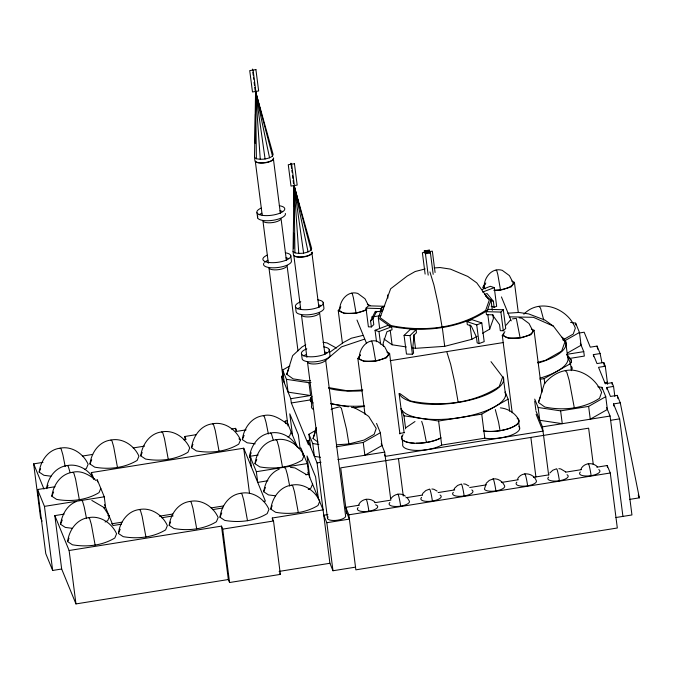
<?xml version="1.0" encoding="UTF-8"?>
<svg xmlns="http://www.w3.org/2000/svg" width="673" height="673" viewBox="0 0 673 673"><rect width="100%" height="100%" fill="white"/><g stroke="black" fill="none" stroke-linecap="round" stroke-linejoin="round"><path stroke-width="1.01" d="M255.21 143.231L255.404 114.242M255.488 101.816L255.563 91.461L255.976 92.487L253.241 71.136L252.409 69.083M293.664 248.741L293.764 233.211M293.95 206.291L294.093 185.58L294.513 186.606L291.771 165.255L290.938 163.203L291.586 168.292M254.512 157.398L255.563 91.461L273.12 154.42L272.506 156.161C267.829 159.257 261.797 159.854 256.388 158.744L254.512 157.398L254.958 160.897A9.456 3.239 -7.3 0 0 265.532 162.496A9.456 3.239 -7.3 0 0 273.575 157.919M293.041 251.517L294.093 185.58L311.649 248.539L311.035 250.28C306.358 253.376 300.335 253.973 294.917 252.863L293.041 251.517L293.487 255.017A9.456 3.239 -7.3 0 0 304.061 256.615A9.456 3.239 -7.3 0 0 312.104 252.039M366.457 309.328A14.865 5.081 -7.3 0 1 356.025 312.844A14.621 4.997 -7.3 0 1 339.621 310.362C339.512 300.755 347.369 290.315 357.792 293.428L364.976 298.728L368.602 305.685M359.231 358.263C359.13 348.656 366.978 338.216 377.402 341.329L384.586 346.629L388.212 353.594A14.865 5.081 -7.3 0 1 375.635 360.745A14.621 4.997 -7.3 0 1 359.231 358.263A14.865 5.081 -7.3 0 1 360.206 355.537M485.048 288.414A14.621 4.997 -7.3 0 1 484.064 287.253C483.954 277.638 491.803 267.206 502.226 270.319L509.419 275.619L513.036 282.576A14.865 5.081 -7.3 0 1 500.468 289.735A14.621 4.997 -7.3 0 1 493.831 290.273M310.371 380.582L306.274 380.859L293.142 378.882L286.774 374.323L292.646 355.655L302.076 346.923L305.727 344.845M317.841 441.959L313.063 438.535L316.344 427.666M538.45 402.479L544.331 383.812C551.338 375.172 561.391 369.401 572.74 370.175C585.518 371.563 596.598 380.691 601.62 392.367L599.534 398.281C583.659 408.789 563.192 410.824 544.827 407.039L538.45 402.479L540.537 396.557M51.013 476.198L43.972 475.306L39.169 472.126C40.59 460.828 48.195 449.614 60.133 448.176C71.834 445.736 83.561 453.795 88.129 464.286L86.363 468.517L84.621 469.443M46.58 488.539C47.96 477.519 55.75 466.961 67.241 465.548C77.774 463.386 89.088 469.729 93.665 479.184M100.79 488.388L99.032 492.611C86.497 500.232 70.909 501.915 56.633 499.4L51.838 496.22C53.26 484.93 60.856 473.708 72.793 472.269C81.122 470.124 88.5 474.717 95.019 479.319M72.348 528.313L65.306 527.413L60.503 524.233C62.109 514.71 66.711 505.49 76.066 501.637M89.963 464C91.385 452.702 98.99 441.48 110.927 440.049C122.629 437.61 134.356 445.669 138.924 456.159L137.157 460.391C124.623 468.004 109.043 469.687 94.758 467.171L89.963 464L91.73 459.768M67.62 541.605C69.041 530.316 76.638 519.093 88.575 517.663C100.277 515.215 112.004 523.274 116.572 533.773L114.814 538.005C102.271 545.618 86.691 547.3 72.415 544.785L67.62 541.605L69.025 538.223M140.758 455.865C142.18 444.575 149.776 433.353 161.713 431.923C173.415 429.483 185.142 437.543 189.71 448.033L187.952 452.264C175.409 459.878 159.829 461.56 145.553 459.045L140.758 455.865L142.171 452.483M118.414 533.479C119.828 522.189 127.433 510.967 139.37 509.537C151.072 507.089 162.799 515.148 167.367 525.647L165.6 529.878C153.065 537.491 137.485 539.174 123.209 536.659L118.414 533.479L120.173 529.256M191.553 447.738C192.974 436.449 200.571 425.227 212.508 423.797C224.21 421.348 235.937 429.408 240.505 439.906L238.738 444.138C226.204 451.751 210.624 453.434 196.348 450.918L191.553 447.738L192.958 444.357M169.201 525.352C170.622 514.063 178.227 502.84 190.165 501.41C201.866 498.962 213.593 507.021 218.161 517.52L216.395 521.752C203.86 529.365 188.28 531.047 173.996 528.532L169.201 525.352L170.614 521.97M255.193 443.818L247.134 442.792L242.339 439.612C243.761 428.322 251.366 417.1 263.303 415.67C271.623 413.525 279.001 418.118 285.529 422.711M219.995 517.226C221.417 505.936 229.013 494.714 240.959 493.284C252.653 490.836 264.38 498.895 268.948 509.394L267.189 513.625C254.655 521.239 239.066 522.921 224.79 520.406L219.995 517.226L221.762 512.994M251.054 458.044L249.456 456.984C250.878 445.694 258.474 434.472 270.411 433.042C280.935 430.871 292.259 437.223 296.835 446.679M255.008 463.714C256.43 452.416 264.026 441.202 275.964 439.763C287.665 437.324 299.392 445.383 303.96 455.873L302.202 460.105C289.659 467.718 274.079 469.401 259.803 466.894L255.008 463.714L256.766 459.482M275.518 495.799L268.468 494.907L263.673 491.727C265.28 482.205 269.881 472.984 279.236 469.131M270.79 509.099C272.212 497.81 279.808 486.587 291.746 485.149C303.447 482.709 315.174 490.768 319.742 501.267L317.976 505.499C305.441 513.112 289.861 514.795 275.585 512.279L270.79 509.099L272.195 505.717M286.774 374.323L288.86 368.409M313.063 438.535L315.149 432.621M379.648 328.348L378.319 317.967L382.045 307.418L384.712 305.895M358.776 505.044L359.315 503.497C362.999 498.18 370.84 497.827 375.256 502.403M422.265 494.882L422.812 493.343L425.824 490.541L429.509 489.136A10.423 0.892 80.9 0 1 432.403 501.049M485.326 295.868L491.012 299.939L487.286 310.489C459.062 329.232 422.366 332.849 389.692 326.102L378.319 317.967M482.549 333.228L489.683 329.173L493.41 318.623L492.872 314.468M454.006 489.801L454.553 488.262L457.573 485.46L461.249 484.064A10.423 0.892 80.9 0 1 464.151 495.967M507.745 313.214L518.908 312.449L528.675 313.921L544.937 320.087L553.408 326.153L565.068 341.463L561.661 351.104L545.374 360.366L537.441 362.419M517.503 479.647L518.042 478.099C522.652 471.125 533.739 473.245 536.373 480.842A10.272 3.516 -7.3 0 1 524.982 486.108A10.272 3.516 -7.3 0 1 516.83 482.179M580.992 469.485L581.531 467.945C585.216 462.62 593.056 462.267 597.473 466.843M310.362 400.216L311.927 396.355M39.169 472.126L40.582 468.736M46.639 488.648L48.044 485.267M51.838 496.22L53.596 491.988M60.503 524.233L62.269 520.01M91.839 500.434L103.692 507.341L109.463 516.401L107.697 520.633L105.081 522.012M242.339 439.612L244.106 435.389M249.456 456.984L251.214 452.761M263.673 491.727L265.44 487.496M291.3 431.78L289.533 436.011L287.792 436.928M312.634 483.895L310.867 488.127L308.251 489.507M383.257 306.249L368.434 305.82L366.003 308.15L368.4 326.834L371.361 326.927L370.587 320.912L375.282 311.422L381.212 311.591L380.825 308.587L383.257 306.249L383.509 308.259M370.587 320.912L373.019 318.573L376.434 311.675M342.473 343.617L338.233 310.564L340.841 306.846M364.993 414.248L357.843 358.465L360.45 354.747M386.941 352.114L389.591 353.384L386.462 357.851L375.871 361.191L364.017 361.443L357.843 358.465M485.805 282.988L482.676 287.455L485.326 288.725M511.774 281.095L514.424 282.374L511.295 286.841L500.704 290.181L494.773 290.307M512.212 412.827L502.285 335.356L504.893 331.638M531.384 328.996L534.034 330.275L530.904 334.742L520.313 338.082L508.46 338.334L502.285 335.356M506.197 325.109L510.378 320.062M433.176 274.323L430.434 252.972L429.265 250.112L425.454 253.771L428.188 275.122M381.818 311.01L383.03 309.841M371.361 326.927L373.793 324.588L373.019 318.573M404.078 335.39L410.151 329.56L416.082 329.728L416.469 332.74L414.038 335.07L412.852 347.066L413.617 353.081L412.406 354.242L406.475 354.074L404.078 335.39L410.008 335.558L416.082 329.728M486.074 311.658L488.505 309.328L503.328 309.757L505.717 328.441L503.295 330.771L500.325 330.687L499.559 324.672L492.392 314.838L486.461 314.661L486.074 311.658L500.897 312.087L503.328 309.757M523.838 314.215C539.611 297.567 567.978 308.284 575.331 328.146L573.236 334.06L563.251 339.747M391.063 498.415C394.252 493.965 400.999 492.485 405.339 496.136M549.791 473.018L552.802 470.225L556.487 468.82A10.423 0.892 80.9 0 1 559.389 480.724M325.311 360.703L341.581 346.831L364.64 339.108M405.962 427.649L414.989 421.534M329.703 352.29L343.558 342.406L351.331 338.225L362.814 335.423M284.284 382.844L282.643 370.032L289.853 365.927M331.108 409.588L332.925 408.545L339.873 406.753L341.413 408.292L346.486 429.122L348.934 443.961L364.152 440.033L374.138 434.346L376.224 428.432L368.745 416.461L363.546 412.742L353.342 407.148M412.456 347.865L415.51 348.328L444.71 346.326L471.857 339.31L477.207 336.273M310.573 447.065L308.932 434.253L316.142 430.148M336.264 446.771L363.235 442.455L380.354 432.722L376.552 423.435M565.042 340.639L579.453 332.437L575.651 323.149L570.536 322.375M567.583 352.938L581.093 345.249L579.453 332.437M403.977 415.796L438.611 421.029L481.733 414.131L508.09 399.139L505.162 391.989A52.915 18.095 -7.3 0 1 460.172 417.58A52.915 18.095 -7.3 0 1 401.049 408.646L403.977 415.796L405.642 428.827M540.04 379.278L544.154 378.621L570.511 363.63L566.851 354.696M534.707 399.114L538.131 407.476L560.617 410.875L588.631 406.391L605.742 396.658L601.94 387.37L597.851 386.748M376.527 341.699L375.063 330.283L387.732 325.446L391.652 326.767L392.039 329.77L386.967 331.705L383.139 343.297L383.526 346.309M481.574 289.659L490.348 286.311L494.268 287.632L496.657 306.316L494.125 307.283L491.189 306.291M375.063 330.283L378.983 331.596L391.652 326.767M482.575 292.09L494.268 287.632M484.518 294.505L487.05 293.537L493.359 301.26L494.125 307.283M466.927 321.593L472 319.667L481.801 322.956L484.19 341.64L479.126 343.567L477.165 342.91L476.391 336.895L471.235 325.917L467.314 324.605L466.927 321.593L476.736 324.882L481.801 322.956M366.852 309.95L356.261 313.29L344.408 313.542L338.233 310.564M425.151 268.948L415.14 271.53L407.258 276.014L390.651 288.776L380.06 317.69L391.089 325.572C422.837 332.126 458.212 328.601 485.654 310.438L489.263 300.217L476.762 282.862L467.769 276.435L450.43 269.107L440.066 267.543L434.102 267.955M512.481 318.867L516.309 318.379L520.078 337.636A14.621 4.997 -7.3 0 1 503.673 335.154A14.865 5.081 -7.3 0 1 503.892 333.354M399.686 393.444L410.084 400.881C440.016 407.056 473.371 403.733 499.248 386.613L502.647 376.973L490.996 361.662M492.998 478.983L489.313 480.387L486.301 483.18L484.417 489.153A10.272 3.516 -7.3 0 0 495.9 490.886A10.272 3.516 -7.3 0 0 504.632 485.914C502.756 481.515 497.927 478.007 492.998 478.983A10.423 0.892 80.9 0 1 495.9 490.886M429.265 250.112L424.284 250.911L424.545 252.939M375.669 311.944L379.791 311.279M287.96 425.933L281.6 376.274L283.577 375.955M390.121 360.669L503.606 342.507M579.159 333.017L584.164 332.218L590.288 347.167L597.052 346.09L600.106 353.561L601.956 362.755M282.643 370.032L286.446 379.32L308.941 382.718L311.019 382.39M566.927 354.343L583.76 351.643L584.332 356.084L569.989 358.381M281.6 376.274L290.778 398.702L310.581 395.531L308.941 382.718M290.778 398.702L291.325 402.967L310.791 399.855M593.611 356.707L593.35 354.646L600.106 353.561M607.61 384.3L605.296 366.238L603.765 362.503L597.01 363.58L593.35 354.646M605.296 366.238L598.533 367.323L605.271 383.761L612.026 382.685L613.557 386.42L614.844 396.414M185.201 439.578L184.806 436.491L196.205 434.665M231.445 429.029L235.592 428.365L236.82 431.359L246.15 429.862M285.503 423.157L285.234 421.113L287.287 420.785M42.079 521.146L40.489 517.268L33.65 463.865L42.979 462.368M82.367 456.067L92.731 454.41M133.161 447.94L144.56 446.115M183.956 439.814L186.026 439.486L184.806 436.491M285.537 423.561L287.615 423.233L297.567 447.553M604.447 382.693L607.349 382.23M607.054 389.499L606.802 387.505L613.557 386.42M91.604 474.633L91.335 472.581L243.719 448.201L265.398 501.158L263.32 501.486M291.325 402.967L308.436 444.769L307.889 440.495L309.866 440.176M629.692 499.383L639.35 497.843L620.279 402.833L617.217 395.362L610.461 396.439L606.802 387.505M307.788 472.522L323.082 509.873L272.287 518L273.516 520.995L280.355 574.397L229.56 582.524L228.34 579.529L75.965 603.917L61.672 569.013L52.662 570.46L45.764 553.61L37.553 489.532L55.085 486.722M95.297 480.295L97.358 479.958L104.256 496.809L105.627 507.484L103.549 507.812M251.399 466.969L250.028 456.294L258.18 454.99M298.938 448.462L300.982 448.142L307.292 463.562L308.537 473.262M399.442 433.454L404.599 432.63M613.784 405.979L613.515 403.918L620.279 402.833M250.028 456.294L256.346 471.714L307.292 463.562M37.553 489.532L44.452 506.374L104.256 496.809M307.889 440.495L317.067 462.923L321.029 462.284M337.905 459.583L384.687 452.105L390.836 500.14L374.811 502.706M535.969 411.001L542.455 426.859L610.075 416.04L622.929 516.393M402.656 435.381A21.915 7.496 -7.3 0 0 401.865 436.735L402.791 443.961A21.915 7.496 -7.3 0 0 416.124 450.397A21.915 7.496 -7.3 0 0 441.69 445.089L484.821 438.19A21.915 7.496 -7.3 0 0 510.176 435.574A21.915 7.496 -7.3 0 0 518.984 426.329M610.621 420.305L619.64 418.867L631.947 514.954L615.921 517.52M267.904 480.758L257.709 482.39L256.346 471.714M305.601 474.726L308.663 474.238M61.672 569.013L54.833 515.611L64.162 514.113M111.651 523.83L122.023 522.172M159.341 516.199L172.81 514.046M211.162 507.905L223.604 505.919M121.308 524.208L113.014 525.537L104.475 504.674M161.739 517.739L173.138 515.922M212.525 509.612L222.898 507.955M54.833 515.611L69.117 550.506L221.501 526.126L222.721 529.121L229.56 582.524M359.247 505.196L345.762 507.358L348.824 514.828L355.866 569.838L617.318 528.002L610.276 472.993L607.214 465.523L596.842 467.18M405.937 497.726L422.535 495.067M438.098 492.577L454.696 489.927M469.729 487.521L486.276 484.871M501.385 482.457L518.336 479.74M533.546 477.308L549.109 474.818M565.715 472.16L581.396 469.653M222.721 529.121L273.516 520.995M327.869 514.576L323.772 515.232L326.826 522.711L332.984 570.754L355.521 567.146M348.824 514.828L610.276 472.993M326.826 522.711L349.371 519.102L346.309 511.631M279.127 571.402L329.921 563.276L332.984 570.754M371.504 317.025L380.842 315.62M364.69 406.299L354.377 407.821L351.407 407.316M336.66 444.803L348.934 443.961M362.806 389.953L347.495 390.811L328.66 387.598M509.377 316.84L533.42 317.311L553.408 326.153M366.003 308.15L380.825 308.587M290.408 467.34L295.001 467.92L306.854 474.827M519.093 317.799L521.836 318.22L529.028 323.52L532.646 330.477A14.865 5.081 -7.3 0 1 520.078 337.636M383.963 338.982L392.081 344.786L406.341 346.948M323.057 342.321L327.053 342.927L336.407 348.05M500.384 407.863C508.165 408.612 515.182 413.045 518.891 419.994A22.15 7.58 -7.3 0 1 507.888 428.911A22.15 7.58 -7.3 0 1 483.264 430.972M310.581 395.531L288.086 392.132L286.446 379.32M558.876 468.66L560.794 468.946L565.724 471.924M308.932 434.253L312.735 443.541L318.867 444.466M320.516 457.278L314.375 456.353L312.735 443.541M463.647 483.895L465.565 484.181L468.829 485.973M431.898 488.977L433.816 489.263L437.08 491.054M330.594 403.758L348.429 406.803M490.415 300.276L493.359 301.26M367.332 304.213L369.982 305.483M496.06 270.142L496.699 270.479L497.818 274.542L500.468 289.735M351.617 293.251L352.257 293.588L353.375 297.651L356.025 312.844M371.235 341.152L371.866 341.497L372.985 345.552L375.635 360.745M302.362 454.813L303.96 455.873M238.907 438.846L240.505 439.906M107.865 515.341L109.463 516.401M562.67 339.747L565.068 341.463M263.303 415.67L264.371 416.587L266.071 422.434L268.367 433.976M270.411 433.042L271.48 433.959L273.179 439.805M275.964 439.763L277.032 440.68L278.731 446.527L282.517 467.205M284.637 467.785L285.705 468.702L287.405 474.549L289.701 486.091M291.746 485.149L292.814 486.074L294.513 491.913L298.299 512.59M212.508 423.797L213.577 424.713L215.276 430.56L219.061 451.23M240.959 493.284L242.028 494.201L243.727 500.047L247.504 520.717M161.713 431.923L162.79 432.84L164.49 438.687L168.267 459.365M190.165 501.41L191.233 502.327L192.932 508.174L196.709 528.843M110.927 440.049L111.996 440.966L113.695 446.813L117.472 467.491M139.37 509.537L140.438 510.454L142.138 516.3L145.923 536.97M60.133 448.176L61.201 449.093L62.9 454.94L65.197 466.49M67.241 465.548L68.309 466.465L70.017 472.311M72.793 472.269L73.87 473.195L75.569 479.033L79.347 499.711M81.467 500.291L82.535 501.208L84.234 507.055L86.531 518.597M88.575 517.663L89.644 518.58L91.351 524.427L95.129 545.096M538.972 306.467L540.52 308.007L543.717 319.969M565.27 370.688L566.809 372.228L569.181 380.253L574.321 407.897M485.023 294.538L488.177 298.4M566.986 354.385L571.301 360.055A22.15 7.58 -7.3 0 1 569.863 364.135M406.997 497.322L409.394 501.158A10.272 3.516 -7.3 0 1 397.995 506.433A10.272 3.516 -7.3 0 1 389.852 502.495M613.515 403.918L619.64 418.867M580.311 343.222L583.76 351.643M606.625 407.611L610.075 416.04M638.206 495.034L639.35 497.843M501.435 296.919L511.236 320.87M536.12 414.307L543.002 431.124L385.234 456.37L384.468 454.502M356.993 320.037L366.406 343.028M381.238 443.675L384.687 452.105M285.234 421.113L286.387 423.914M279.741 572.9L280.355 574.397M91.335 472.581L94.06 479.235M33.65 463.865L43.972 489.069M495.311 409.571L498.592 422.249L500.056 430.712M446.965 352.349L450.691 364.379L454.712 382.298L458.162 402.277M421.693 421.348L423.275 426.446L426.43 442.489M429.921 271.926L433.917 284.965L438.283 304.751L442.077 327.061M294.917 252.863L294.093 185.58L311.035 250.28M256.388 158.744L255.563 91.461L272.506 156.161M294.429 193.917L294.093 185.58L298.719 203.768M255.976 101.884L255.563 91.461L259.677 107.621M260.19 109.64L260.956 112.677M298.787 253.443L294.093 185.58L308.091 251.954M260.258 159.324L255.563 91.461L269.562 157.835M617.217 395.362L617.831 398.424M597.052 346.09L597.666 349.152M294.564 189.744L294.093 185.58L295.27 191.687M256.034 95.625L255.563 91.461L256.346 95.532M294.093 185.58L303.607 253.115M255.563 91.461L265.078 158.996M612.026 382.685L612.287 384.678M603.765 362.503L604.152 365.498M605.742 396.658L607.383 409.47L590.271 419.203L588.631 406.391M601.94 387.37L602.192 389.339M607.214 465.523L607.475 467.575M575.651 323.149L575.903 325.093M593.292 464.563L588.631 428.179L340.698 467.853L346.57 513.676M570.511 363.63L571.402 370.646M565.64 341.371L567.583 356.48A52.915 18.095 -7.3 0 1 539.956 378.184M560.617 410.875L562.266 423.687L539.771 420.289L538.131 407.476M544.154 378.621L544.794 383.635M534.034 330.275L541.967 392.25M542.455 426.859L548.613 474.894M534.707 401.142L535.843 410.017M514.424 282.374L518.26 312.331M530.854 437.425L535.91 476.93M518.656 421.996L519.581 429.214M500.897 312.087L503.295 330.771M508.09 399.139L509.629 411.169M505.675 395.993L503.227 376.88A52.915 18.095 -7.3 0 1 458.237 402.471A52.915 18.095 -7.3 0 1 399.114 393.537L404.128 432.705M491.012 299.939L492.342 310.32M487.824 314.644L489.683 329.173M476.736 324.882L479.126 343.567M481.733 414.131L484.821 438.19M469.998 324.781L471.857 339.31M442.312 327.642L444.71 346.326M435.078 272.498L432.344 251.147L422.383 252.737L425.117 274.088M438.611 421.029L441.69 445.089M413.777 334.834L415.51 348.328M410.008 335.558L412.406 354.242M387.53 294.959L387.926 298.072M390.222 330.258L392.081 344.786M389.591 353.384L399.913 433.959M398.475 458.607L403.27 496.035M378.983 331.596L380.582 344.054M380.354 432.722L381.995 445.534L364.875 455.268L363.235 442.455M323.191 302.429L323.848 307.553A14.074 4.812 -7.3 0 1 311.877 314.367A14.074 4.812 -7.3 0 1 296.154 311.986L295.497 306.863M329.223 349.497L329.879 354.621A14.074 4.812 -7.3 0 1 317.908 361.435A14.074 4.812 -7.3 0 1 302.185 359.054L301.521 353.931M318.926 307.62L311.86 252.476A9.161 3.138 -7.3 0 1 304.07 256.901A9.161 3.138 -7.3 0 1 293.832 255.361L300.764 309.462M319.591 312.819L324.924 354.444M325.589 359.643L345.586 515.728A9.161 3.138 -7.3 0 1 335.415 520.431A9.161 3.138 -7.3 0 1 328.146 516.923M291.846 170.319L292.107 172.355M292.503 175.409L292.89 178.454M293.15 180.49L293.537 183.544M301.428 314.67L306.888 357.329M307.426 361.494L327.549 518.614M290.694 255.378L291.35 260.501A14.074 4.812 -7.3 0 1 276.931 267.627A14.074 4.812 -7.3 0 1 263.85 263.219M317.067 462.923L329.921 563.276M318.329 498.272L315.595 476.921L307.031 455.991L309.765 477.342M280.397 213.501L273.331 158.348A9.161 3.138 -7.3 0 1 265.541 162.782A9.161 3.138 -7.3 0 1 255.303 161.234L262.226 215.343M281.062 218.7L286.395 260.325M287.06 265.524L297.988 350.852M252.796 72.137L253.191 75.191M253.452 77.218L253.713 79.254M254.1 82.308L254.487 85.353M254.747 87.389L255.143 90.443M300.082 448.353L298.341 434.766L289.769 413.836L292.511 435.187M263.034 221.585L268.359 263.21M269.032 268.409L282.887 376.628M256.968 212.744L257.624 217.867M272.287 518L272.557 520.052M243.719 448.201L249.506 493.393M235.592 428.365L235.987 431.443M221.501 526.126L228.34 579.529M97.358 479.958L97.61 481.902M69.117 550.506L75.965 603.917M44.452 506.374L52.662 570.46M362.318 390.794A52.915 18.095 -7.3 0 1 328.727 388.271M364.253 405.903A52.915 18.095 -7.3 0 1 330.662 403.379M312.836 409.167A21.915 7.496 -7.3 0 1 311.717 405.398L310.791 398.18A21.915 7.496 -7.3 0 0 311.919 401.949M313.172 402.942A22.15 7.58 -7.3 0 1 311.38 396.935M339.621 310.362A14.865 5.081 -7.3 0 1 339.84 308.562M562.039 337.19A52.915 18.095 -7.3 0 1 538.021 363.075M571.402 366.406A21.915 7.496 -7.3 0 1 572 369.292M569.56 358.373A21.915 7.496 -7.3 0 1 570.283 363.437M598.777 469.628A10.272 3.516 -7.3 0 1 590.255 475.777A10.272 3.516 -7.3 0 1 580.319 472.017M588.236 463.739A10.423 0.892 80.9 0 1 591.13 475.651M567.036 474.709A10.272 3.516 -7.3 0 1 558.506 480.859A10.272 3.516 -7.3 0 1 548.579 477.098M524.747 473.901A10.423 0.892 80.9 0 1 527.64 485.805M471.798 489.944A10.272 3.516 -7.3 0 1 463.276 496.094A10.272 3.516 -7.3 0 1 453.341 492.342M440.049 495.025A10.272 3.516 -7.3 0 1 431.528 501.175A10.272 3.516 -7.3 0 1 421.592 497.414M397.76 494.218A10.423 0.892 80.9 0 1 400.662 506.121M375.61 504.775A10.272 3.516 -7.3 0 1 368.913 511.202A10.272 3.516 -7.3 0 1 358.103 507.577M366.019 499.299A10.423 0.892 80.9 0 1 368.913 511.202M318.909 313.862A9.161 3.138 -7.3 0 1 309.344 316.874A9.161 3.138 -7.3 0 1 301.479 315.057M297.676 308.873A14.074 4.812 -7.3 0 1 300.36 307.351M318.464 304.953A14.074 4.812 -7.3 0 1 321.055 305.559M317.807 299.83A14.074 4.812 -7.3 0 1 319.683 306.737A14.074 4.812 -7.3 0 1 299.081 309.092A14.074 4.812 -7.3 0 1 300.789 301.773M324.941 360.93A9.161 3.138 -7.3 0 1 315.368 363.942A9.161 3.138 -7.3 0 1 307.502 362.124M303.708 355.941A14.074 4.812 -7.3 0 1 306.392 354.419M324.495 352.021A14.074 4.812 -7.3 0 1 327.078 352.627M323.839 346.898A14.074 4.812 -7.3 0 1 325.715 353.805A14.074 4.812 -7.3 0 1 305.105 356.16A14.074 4.812 -7.3 0 1 306.821 348.841M280.38 219.743A9.161 3.138 -7.3 0 1 270.807 222.755A9.161 3.138 -7.3 0 1 262.95 220.937M285.318 213.434A14.074 4.812 -7.3 0 1 270.899 220.559A14.074 4.812 -7.3 0 1 257.818 216.151M259.147 214.754A14.074 4.812 -7.3 0 1 261.831 213.232M279.934 210.834A14.074 4.812 -7.3 0 1 282.525 211.44M279.278 205.711A14.074 4.812 -7.3 0 1 281.465 212.458A14.074 4.812 -7.3 0 1 261.217 215.133A14.074 4.812 -7.3 0 1 261.174 208.1M286.412 266.811A9.161 3.138 -7.3 0 1 276.839 269.823A9.161 3.138 -7.3 0 1 268.973 268.005M264.565 262.344A14.074 4.812 -7.3 0 1 267.862 260.3M285.958 257.902A14.074 4.812 -7.3 0 1 288.549 258.508M285.302 252.779A14.074 4.812 -7.3 0 1 287.497 259.526A14.074 4.812 -7.3 0 1 267.248 262.201A14.074 4.812 -7.3 0 1 267.206 255.168M517.142 418.295A21.915 7.496 -7.3 0 1 510.386 427.944A21.915 7.496 -7.3 0 1 483.895 430.972M440.765 437.871A21.915 7.496 -7.3 0 1 416.293 443.196M414.139 443.137A21.915 7.496 -7.3 0 1 403.379 440.445M440.975 437.904A22.15 7.58 -7.3 0 1 412.557 443.12A22.15 7.58 -7.3 0 1 403.119 434.665M484.064 287.253A14.865 5.081 -7.3 0 1 485.04 284.528M255.917 69.613L249.733 70.606L252.476 91.957L258.651 90.973L255.917 69.613M294.446 163.732L288.271 164.725L291.005 186.076L297.18 185.092L294.446 163.732M430.434 252.972L425.454 253.771L424.284 250.911L430.434 252.972"/></g></svg>
